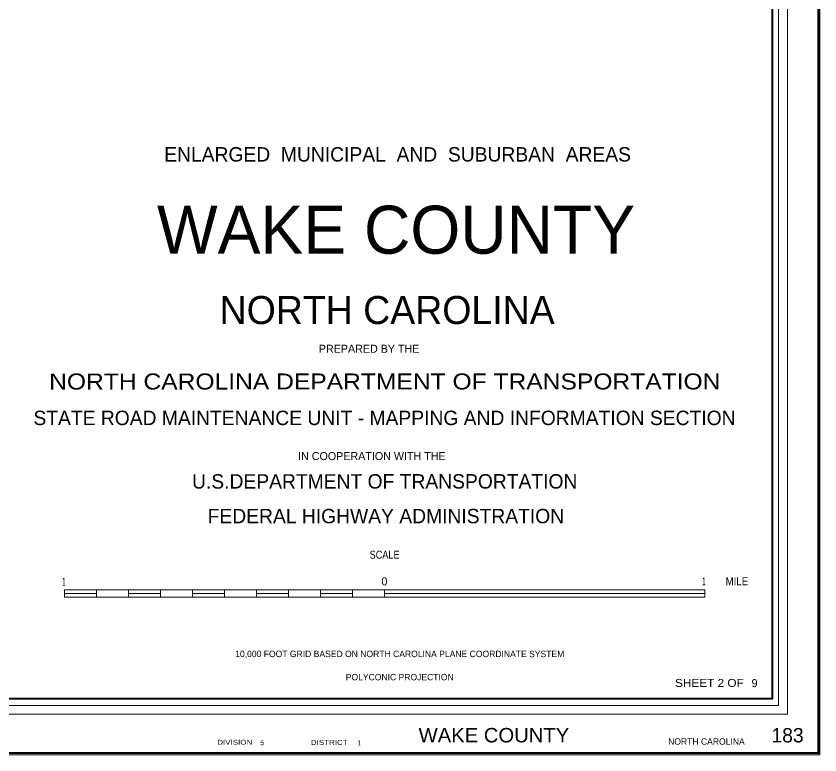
# Model space of a CAD drawing. Extents: x 366733 to 694437, y 201052 to 456226.
# Drawn here: x 672411 to 688575, y 266621 to 281477 of the extents above; entities that cross this region are included whole.
import ezdxf
from ezdxf.enums import TextEntityAlignment as Align

# ---------------------------------------------------------------- set-up
doc = ezdxf.new("R2010")
doc.units = 0
doc.header["$LTSCALE"] = 46
doc.header["$PDMODE"] = 32
doc.header["$PDSIZE"] = 23
doc.layers.add('1', color=7, linetype='Continuous', lineweight=25)
doc.layers.add('20', color=7, linetype='Continuous', lineweight=40)
doc.layers.add('12', color=7, linetype='Continuous')

msp = doc.modelspace()

# ---------------------------------------------------------------- linework, layer by layer
at = {"layer": '1', "lineweight": 13}
msp.add_lwpolyline([(688574.8, 266620.77), (591944.16, 266620.77), (591944.16, 323017.81), (688574.8, 323017.81)], close=True, dxfattribs=at)
at = {"layer": '1'}
msp.add_point((688539.8, 266655.77), dxfattribs=at)
msp.add_point((688539.8, 266655.77), dxfattribs=at)
at = {"layer": '20', "lineweight": 13}
for p, q in [((673383.72, 269791.79), (673383.72, 269941.54)), ((673383.72, 269941.54), (679821.1, 269941.54)), ((674027.46, 269791.79), (674027.46, 269941.54)), ((674671.2, 269791.79), (674671.2, 269941.54)), ((675314.93, 269791.79), (675314.93, 269941.54)), ((675958.67, 269791.79), (675958.67, 269941.54)), ((676602.41, 269791.79), (676602.41, 269941.54)), ((677246.15, 269791.79), (677246.15, 269941.54)), ((677889.88, 269791.79), (677889.88, 269941.54)), ((678533.62, 269791.79), (678533.62, 269941.54)), ((679177.36, 269791.79), (679177.36, 269941.54)), ((673383.72, 269866.67), (674027.46, 269866.67)), ((673383.72, 269791.79), (679821.1, 269791.79)), ((674671.2, 269866.67), (675314.93, 269866.67)), ((675958.67, 269866.67), (676602.41, 269866.67)), ((677246.15, 269866.67), (677889.88, 269866.67)), ((678533.62, 269866.67), (679177.36, 269866.67)), ((679821.1, 269866.67), (686258.47, 269866.67))]:
    msp.add_line(p, q, dxfattribs=at)
at = {"layer": '20'}
for points in [[(591979.16, 322982.81), (688539.8, 322982.81), (688539.8, 266655.77), (591979.16, 266655.77)], [(595167.01, 321873.85), (687614.29, 321873.85), (687614.29, 267747.48), (595167.01, 267747.48)]]:
    msp.add_lwpolyline(points, close=True, dxfattribs=at)
at = {"layer": '20', "lineweight": 13}
msp.add_lwpolyline([(594857.82, 322199.31), (594857.82, 267438.2), (595036.37, 267616.88), (595036.37, 322004.48), (687744.9, 322004.48), (687744.9, 267616.88), (595036.37, 267616.88), (594857.82, 267438.2), (687923.48, 267438.2), (687923.48, 322199.31)], close=True, dxfattribs=at)
for points in [[(679821.1, 269791.79), (686258.47, 269791.79), (686258.47, 269941.54)], [(679821.1, 269791.79), (679821.1, 269941.54), (686258.47, 269941.54)]]:
    msp.add_lwpolyline(points, dxfattribs=at)

# ---------------------------------------------------------------- texts
at = {"layer": '12'}
for s, height, rotation, p in [('ENLARGED  MUNICIPAL  AND  SUBURBAN  AREAS', 289.7, 0.002, (680082.53, 278552)), ('NORTH CAROLINA', 563.3, 0.007, (679872.63, 275285.01)), ('PREPARED BY THE', 161, 0.006, (679509.84, 274707.21)), ('STATE ROAD MAINTENANCE UNIT - MAPPING AND INFORMATION SECTION', 289.7, 0.002, (679818.75, 273252.8)), ('IN COOPERATION WITH THE', 161, 0.007, (679565.51, 272549.46)), ('U.S.DEPARTMENT OF TRANSPORTATION', 289.7, 0.006, (679823.54, 271976.45)), ('FEDERAL HIGHWAY ADMINISTRATION', 289.7, 0.006, (679847.23, 271278.59))]:
    msp.add_text(s, height=height, rotation=rotation, dxfattribs=at).set_placement(p, align=Align.CENTER)
msp.add_text('      WAKE COUNTY     ', height=965.6, dxfattribs=at).set_placement((679872.59, 276698.77), align=Align.CENTER)
at = {"layer": '12', "width": 1.15}
msp.add_text('NORTH CAROLINA DEPARTMENT OF TRANSPORTATION', height=321.8, rotation=0.007, dxfattribs=at).set_placement((679825.04, 273968.92), align=Align.CENTER)
at = {"layer": '20'}
for s, height, width, p in [('SCALE', 161, 0.85, (679820.89, 270566.51)), ('1', 161, 0.5, (673372.23, 270022.18)), ('1', 161, 0.5, (686242.89, 270033.12)), ('MILE', 161, 0.9, (686905.26, 270033.31)), ('SHEET 2 OF', 160.9, 1.1, (686352.16, 267987.79)), ('WAKE COUNTY        ', 289.7, 1.05, (682471.62, 266873.07)), ('DIVISION', 100, 1.2, (676808.13, 266824.72)), ('DISTRICT', 100, 1.2, (678708.49, 266822.42))]:
    msp.add_text(s, height=height, dxfattribs=dict(at, width=width)).set_placement(p, align=Align.CENTER)
for s, height, p in [('0', 161, (679817.2, 270030.47)), ('9  ', 160.9, (687320.27, 267983.88)), ('183', 289.7, (687923.92, 266871.73))]:
    msp.add_text(s, height=height, dxfattribs=at).set_placement(p, align=Align.CENTER)
for s, rotation, p in [('10,000 FOOT GRID BASED ON NORTH CAROLINA PLANE COORDINATE SYSTEM', 359.995, (680125.73, 268587.16)), ('POLYCONIC PROJECTION', 0.001, (680125.89, 268121.39))]:
    msp.add_text(s, height=128.7, rotation=rotation, dxfattribs=at).set_placement(p, align=Align.CENTER)
for s, height, p in [(' 5', 100, (677283.86, 266815.48)), ('NORTH CAROLINA', 128.7, (685522.56, 266825.62))]:
    msp.add_text(s, height=height, dxfattribs=at).set_placement(p)
at = {"layer": '20', "width": 0.95}
msp.add_text(' 1', height=100, dxfattribs=at).set_placement((679233.58, 266812.02))

doc.saveas('drawing.dxf')
